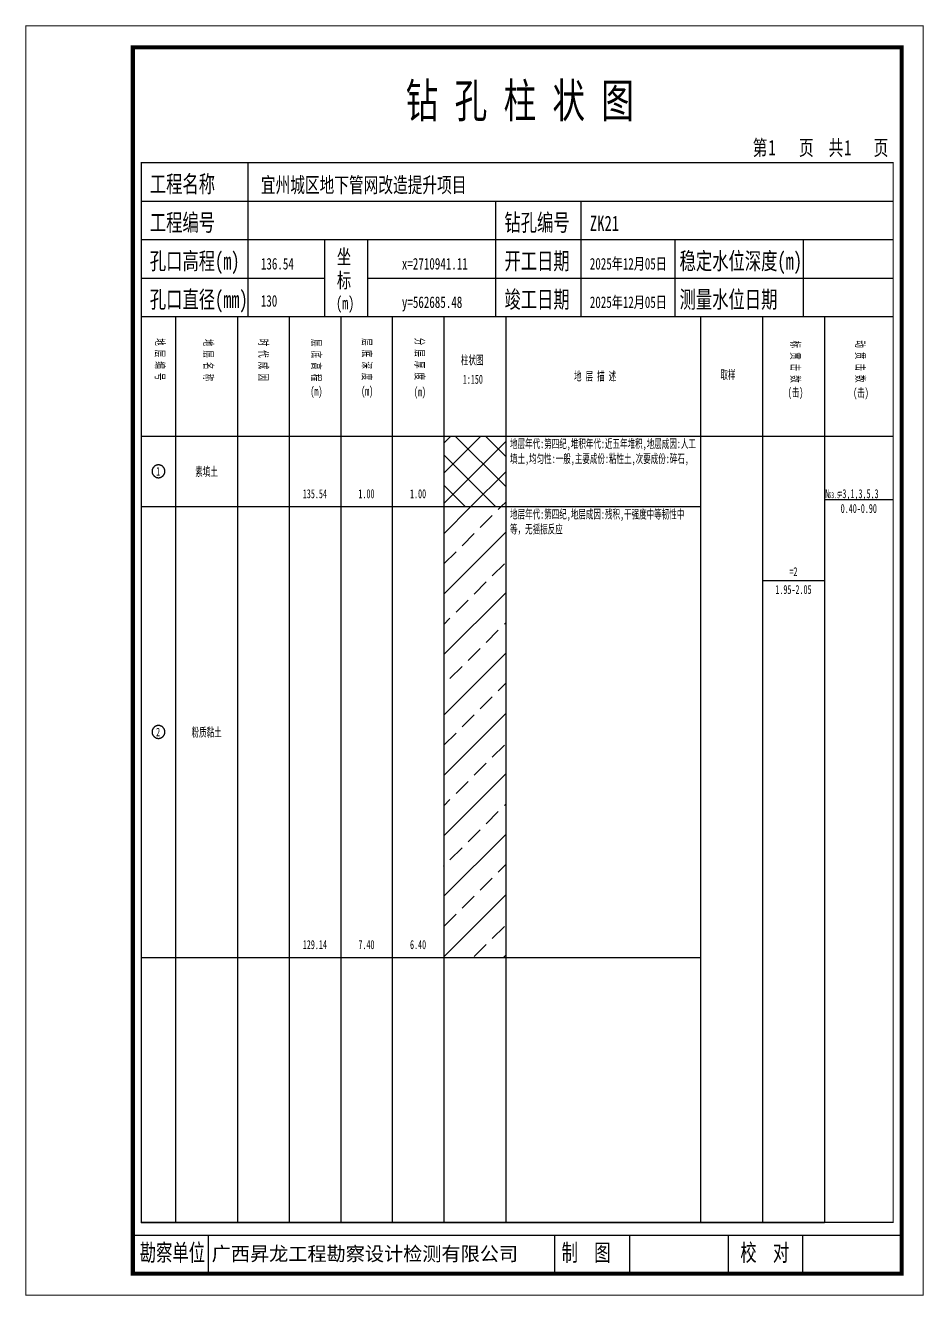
# Model space of a CAD drawing. Header units: millimetres. Extents: x 0 to 2711117, y 0 to 567555.
# Drawn here: x 49436.3 to 49646.5, y -0.1 to 297.1 of the extents above; entities that cross this region are included whole.
import ezdxf
from ezdxf.enums import TextEntityAlignment as Align

# ---------------------------------------------------------------- set-up
doc = ezdxf.new("R2010")
doc.units = ezdxf.units.MM
doc.layers.add('GICAD_POU_TEXTS', color=7, linetype='Continuous')
doc.layers.add('勘察点图例', color=7, linetype='Continuous')
doc.styles.add('HEAD_FONT', font='simfang.ttf', dxfattribs={"width": 0.6})
doc.styles.add('HEAD_FONT2', font='simfang.ttf', dxfattribs={"width": 0.6})
doc.styles.add('HT', font='simhei.ttf')
doc.styles.add('LZ_FONT', font='simfang.ttf', dxfattribs={"width": 0.7, "height": 8})
doc.styles.add('成果图图块', font='simfang.ttf', dxfattribs={"height": 2.5})
doc.styles.add('成果图表体', font='simfang.ttf', dxfattribs={"width": 0.6, "height": 2.1})

# ---------------------------------------------------------------- blocks, each defined once
blk = doc.blocks.new('ZK21')
for p, q in [((52, 229), (52, 265)), ((27, 256), (203, 256)), ((110, 229), (110, 256)), ((130, 229), (130, 256)), ((27, 247), (203, 247)), ((70, 229), (70, 247)), ((80, 229), (80, 247)), ((152, 229), (152, 247)), ((182, 229), (182, 247)), ((27, 238), (70, 238)), ((80, 238), (203, 238)), ((27, 229), (35.05, 229)), ((35.05, 229), (35.05, 17)), ((35.05, 229), (49.53, 229)), ((49.53, 229), (49.53, 17)), ((49.53, 229), (61.6, 229)), ((61.6, 229), (61.6, 17)), ((61.6, 229), (73.68, 229)), ((73.68, 229), (73.68, 17)), ((73.68, 229), (85.75, 229)), ((85.75, 229), (85.75, 17)), ((85.75, 229), (97.82, 229)), ((97.82, 229), (97.82, 17)), ((97.82, 229), (112.3, 229)), ((112.3, 229), (112.3, 17)), ((112.3, 229), (157.93, 229)), ((157.93, 229), (157.93, 17)), ((157.93, 229), (172.42, 229)), ((172.42, 229), (172.42, 17)), ((172.42, 229), (186.9, 229)), ((186.9, 229), (186.9, 17)), ((186.9, 229), (203, 229)), ((27, 201), (203, 201)), ((27, 17), (35.05, 17)), ((35.05, 17), (49.53, 17)), ((49.53, 17), (61.6, 17)), ((61.6, 17), (73.68, 17)), ((73.68, 17), (85.75, 17)), ((85.75, 17), (97.82, 17)), ((97.82, 17), (112.3, 17)), ((112.3, 17), (157.93, 17)), ((157.93, 17), (172.42, 17)), ((172.42, 17), (186.9, 17)), ((42.74, 4.95), (42.74, 13.95)), ((42.74, 4.95), (42.74, 13.95)), ((123.83, 4.95), (123.83, 13.95)), ((141.38, 4.95), (141.38, 13.95)), ((164.48, 4.95), (164.48, 13.95)), ((181.84, 4.95), (181.84, 13.95)), ((181.84, 4.95), (181.84, 13.95))]:
    blk.add_line(p, q)
for points, const_width in [([(0, 0), (210, 0), (210, 297), (0, 297)], 0.25), ([(25, 5), (205, 5), (205, 292), (25, 292)], 1), ([(27, 265), (203, 265), (203, 17), (27, 17)], 0.3)]:
    blk.add_lwpolyline(points, close=True, dxfattribs=dict(const_width=const_width))
at = {"const_width": 0.3}
for points in [[(27, 229), (203, 229)], [(25, 14), (205, 14)]]:
    blk.add_lwpolyline(points, dxfattribs=at)
at = {"style": 'LZ_FONT', "width": 0.7}
for s, height, p in [('钻 孔 柱 状 图', 8, (88.9, 275.54)), ('第', 3.6, (170.12, 266.7)), ('页', 3.6, (180.96, 266.7)), ('共', 3.6, (187.88, 266.7)), ('页', 3.6, (198.44, 266.7)), ('1', 3.6, (173.78, 266.75)), ('1', 3.6, (191.54, 266.7)), ('工程名称', 4, (29, 258)), ('宜州城区地下管网改造提升项目', 3.6, (55, 258)), ('工程编号', 4, (29, 249)), ('钻孔编号', 4, (112, 249)), ('ZK21', 3.6, (132, 249)), ('孔口高程(m)', 4, (29, 240)), ('坐', 3.5, (72.79, 241.24)), ('开工日期', 4, (112, 240)), ('稳定水位深度(m)', 4, (153, 240)), ('136.54', 2.7, (55, 240)), ('x=2710941.11', 2.7, (88, 240)), ('2025年12月05日', 2.7, (132, 240)), ('标', 3.5, (72.79, 235.7)), ('孔口直径(mm)', 4, (29, 231)), ('竣工日期', 4, (112, 231)), ('测量水位日期', 4, (153, 231)), ('130', 2.7, (54.98, 231.31)), ('(m) ', 3, (72.59, 230.65)), ('y=562685.48', 2.7, (88, 231)), ('2025年12月05日', 2.7, (132, 231)), ('勘察单位', 4, (26.65, 7.95)), ('制  图', 4, (125.4, 7.95)), ('校  对', 4, (167.22, 7.95))]:
    blk.add_text(s, height=height, dxfattribs=at).set_placement(p)
at = {"style": 'HT'}
blk.add_text('广西昇龙工程勘察设计检测有限公司', height=3.2865, dxfattribs=at).set_placement((43.48, 8.02))
at = {"char_height": 2.1, "width": 22.806, "attachment_point": 1, "rotation": 270, "style": 'HEAD_FONT'}
for s, insert in [('地 层 编 号', (32.46, 223.92)), ('地 层 名 称', (43.79, 223.76)), ('时 代 成 因', (56.67, 223.83)), ('层 底 高 程', (69.07, 223.71)), ('层 底 深 度', (80.9, 223.91)), ('分 层 厚 度', (93.26, 224.01)), ('标 贯 击 数', (181.21, 223.37)), ('动 贯 击 数', (196.38, 223.43))]:
    blk.add_mtext(s, dxfattribs=dict(at, insert=insert))
at = {"char_height": 2.1, "attachment_point": 1}
for s, insert, width, style in [('柱状图', (101.82, 219.87), 7.855, 'HEAD_FONT2'), ('1:150', (102.26, 215.36), 6.9223, 'HEAD_FONT2'), ('地 层 描 述', (128.29, 216.11), 22.0781, 'HEAD_FONT2'), ('取样', (162.58, 216.44), 7.855, 'HEAD_FONT2'), ('(m)', (66.58, 212.56), 4.7944, 'HEAD_FONT'), ('(m)', (78.47, 212.61), 4.7944, 'HEAD_FONT'), ('(m)', (90.81, 212.43), 4.7944, 'HEAD_FONT'), ('(击)', (178.33, 212.31), 7.855, 'HEAD_FONT2'), ('(击)', (193.64, 212.22), 7.855, 'HEAD_FONT2')]:
    blk.add_mtext(s, dxfattribs=dict(at, insert=insert, width=width, style=style))
blk = doc.blocks.new('ZK21_0')
at = {"color": 7}
blk.add_polyline3d([(-1.5, 0.02, 0), (-1.5, -0.06, 0), (-1.49, -0.13, 0), (-1.48, -0.2, 0), (-1.47, -0.28, 0), (-1.46, -0.35, 0), (-1.44, -0.42, 0), (-1.41, -0.49, 0), (-1.39, -0.56, 0), (-1.36, -0.63, 0), (-1.32, -0.69, 0), (-1.29, -0.76, 0), (-1.25, -0.82, 0), (-1.2, -0.88, 0), (-1.16, -0.94, 0), (-1.11, -0.99, 0), (-1.06, -1.04, 0), (-1.01, -1.1, 0), (-0.95, -1.14, 0), (-0.89, -1.19, 0), (-0.83, -1.23, 0), (-0.77, -1.27, 0), (-0.71, -1.31, 0), (-0.64, -1.34, 0), (-0.57, -1.37, 0), (-0.51, -1.4, 0), (-0.44, -1.42, 0), (-0.36, -1.44, 0), (-0.29, -1.46, 0), (-0.22, -1.47, 0), (-0.15, -1.48, 0), (-0.07, -1.48, 0), (0, -1.48, 0), (0.07, -1.48, 0), (0.15, -1.48, 0), (0.22, -1.47, 0), (0.29, -1.46, 0), (0.36, -1.44, 0), (0.44, -1.42, 0), (0.51, -1.4, 0), (0.57, -1.37, 0), (0.64, -1.34, 0), (0.71, -1.31, 0), (0.77, -1.27, 0), (0.83, -1.23, 0), (0.89, -1.19, 0), (0.95, -1.14, 0), (1.01, -1.1, 0), (1.06, -1.04, 0), (1.11, -0.99, 0), (1.16, -0.94, 0), (1.2, -0.88, 0), (1.25, -0.82, 0), (1.29, -0.76, 0), (1.32, -0.69, 0), (1.36, -0.63, 0), (1.39, -0.56, 0), (1.41, -0.49, 0), (1.44, -0.42, 0), (1.46, -0.35, 0), (1.47, -0.28, 0), (1.48, -0.2, 0), (1.49, -0.13, 0), (1.5, -0.06, 0), (1.5, 0.02, 0), (1.5, 0.09, 0), (1.49, 0.16, 0), (1.48, 0.24, 0), (1.47, 0.31, 0), (1.46, 0.38, 0), (1.44, 0.45, 0), (1.41, 0.52, 0), (1.39, 0.59, 0), (1.36, 0.66, 0), (1.32, 0.72, 0), (1.29, 0.79, 0), (1.25, 0.85, 0), (1.2, 0.91, 0), (1.16, 0.97, 0), (1.11, 1.02, 0), (1.06, 1.08, 0), (1.01, 1.13, 0), (0.95, 1.18, 0), (0.89, 1.22, 0), (0.83, 1.26, 0), (0.77, 1.3, 0), (0.71, 1.34, 0), (0.64, 1.37, 0), (0.57, 1.4, 0), (0.51, 1.43, 0), (0.44, 1.45, 0), (0.36, 1.47, 0), (0.29, 1.49, 0), (0.22, 1.5, 0), (0.15, 1.51, 0), (0.07, 1.51, 0), (0, 1.52, 0), (-0.07, 1.51, 0), (-0.15, 1.51, 0), (-0.22, 1.5, 0), (-0.29, 1.49, 0), (-0.36, 1.47, 0), (-0.44, 1.45, 0), (-0.51, 1.43, 0), (-0.57, 1.4, 0), (-0.64, 1.37, 0), (-0.71, 1.34, 0), (-0.77, 1.3, 0), (-0.83, 1.26, 0), (-0.89, 1.22, 0), (-0.95, 1.18, 0), (-1.01, 1.13, 0), (-1.06, 1.08, 0), (-1.11, 1.02, 0), (-1.16, 0.97, 0), (-1.2, 0.91, 0), (-1.25, 0.85, 0), (-1.29, 0.79, 0), (-1.32, 0.72, 0), (-1.36, 0.66, 0), (-1.39, 0.59, 0), (-1.41, 0.52, 0), (-1.44, 0.45, 0), (-1.46, 0.38, 0), (-1.47, 0.31, 0), (-1.48, 0.24, 0), (-1.49, 0.16, 0), (-1.5, 0.09, 0), (-1.5, 0.02, 0)], dxfattribs=at)
at = {"layer": 'GICAD_POU_TEXTS', "color": 7, "style": '成果图图块', "width": 0.7}
blk.add_text('1', height=2, dxfattribs=at).set_placement((-0.09, -0.99), align=Align.CENTER)
blk = doc.blocks.new('ZK21_1')
at = {"color": 7}
blk.add_polyline3d([(-1.5, 0.02, 0), (-1.5, -0.06, 0), (-1.49, -0.13, 0), (-1.48, -0.2, 0), (-1.47, -0.28, 0), (-1.46, -0.35, 0), (-1.44, -0.42, 0), (-1.41, -0.49, 0), (-1.39, -0.56, 0), (-1.36, -0.63, 0), (-1.32, -0.69, 0), (-1.29, -0.76, 0), (-1.25, -0.82, 0), (-1.2, -0.88, 0), (-1.16, -0.94, 0), (-1.11, -0.99, 0), (-1.06, -1.04, 0), (-1.01, -1.1, 0), (-0.95, -1.14, 0), (-0.89, -1.19, 0), (-0.83, -1.23, 0), (-0.77, -1.27, 0), (-0.71, -1.31, 0), (-0.64, -1.34, 0), (-0.57, -1.37, 0), (-0.51, -1.4, 0), (-0.44, -1.42, 0), (-0.36, -1.44, 0), (-0.29, -1.46, 0), (-0.22, -1.47, 0), (-0.15, -1.48, 0), (-0.07, -1.48, 0), (0, -1.48, 0), (0.07, -1.48, 0), (0.15, -1.48, 0), (0.22, -1.47, 0), (0.29, -1.46, 0), (0.36, -1.44, 0), (0.44, -1.42, 0), (0.51, -1.4, 0), (0.57, -1.37, 0), (0.64, -1.34, 0), (0.71, -1.31, 0), (0.77, -1.27, 0), (0.83, -1.23, 0), (0.89, -1.19, 0), (0.95, -1.14, 0), (1.01, -1.1, 0), (1.06, -1.04, 0), (1.11, -0.99, 0), (1.16, -0.94, 0), (1.2, -0.88, 0), (1.25, -0.82, 0), (1.29, -0.76, 0), (1.32, -0.69, 0), (1.36, -0.63, 0), (1.39, -0.56, 0), (1.41, -0.49, 0), (1.44, -0.42, 0), (1.46, -0.35, 0), (1.47, -0.28, 0), (1.48, -0.2, 0), (1.49, -0.13, 0), (1.5, -0.06, 0), (1.5, 0.02, 0), (1.5, 0.09, 0), (1.49, 0.16, 0), (1.48, 0.24, 0), (1.47, 0.31, 0), (1.46, 0.38, 0), (1.44, 0.45, 0), (1.41, 0.52, 0), (1.39, 0.59, 0), (1.36, 0.66, 0), (1.32, 0.72, 0), (1.29, 0.79, 0), (1.25, 0.85, 0), (1.2, 0.91, 0), (1.16, 0.97, 0), (1.11, 1.02, 0), (1.06, 1.08, 0), (1.01, 1.13, 0), (0.95, 1.18, 0), (0.89, 1.22, 0), (0.83, 1.26, 0), (0.77, 1.3, 0), (0.71, 1.34, 0), (0.64, 1.37, 0), (0.57, 1.4, 0), (0.51, 1.43, 0), (0.44, 1.45, 0), (0.36, 1.47, 0), (0.29, 1.49, 0), (0.22, 1.5, 0), (0.15, 1.51, 0), (0.07, 1.51, 0), (0, 1.52, 0), (-0.07, 1.51, 0), (-0.15, 1.51, 0), (-0.22, 1.5, 0), (-0.29, 1.49, 0), (-0.36, 1.47, 0), (-0.44, 1.45, 0), (-0.51, 1.43, 0), (-0.57, 1.4, 0), (-0.64, 1.37, 0), (-0.71, 1.34, 0), (-0.77, 1.3, 0), (-0.83, 1.26, 0), (-0.89, 1.22, 0), (-0.95, 1.18, 0), (-1.01, 1.13, 0), (-1.06, 1.08, 0), (-1.11, 1.02, 0), (-1.16, 0.97, 0), (-1.2, 0.91, 0), (-1.25, 0.85, 0), (-1.29, 0.79, 0), (-1.32, 0.72, 0), (-1.36, 0.66, 0), (-1.39, 0.59, 0), (-1.41, 0.52, 0), (-1.44, 0.45, 0), (-1.46, 0.38, 0), (-1.47, 0.31, 0), (-1.48, 0.24, 0), (-1.49, 0.16, 0), (-1.5, 0.09, 0), (-1.5, 0.02, 0)], dxfattribs=at)
at = {"layer": 'GICAD_POU_TEXTS', "color": 7, "style": '成果图图块', "width": 0.7}
blk.add_text('2', height=2, dxfattribs=at).set_placement((-0.09, -0.99), align=Align.CENTER)

msp = doc.modelspace()

# ---------------------------------------------------------------- hatches: boundary and pattern name
at = {"layer": '勘察点图例'}
h = msp.add_hatch(dxfattribs=at)
h.set_pattern_fill('GKSTT', color=256, scale=0.5, style=0, pattern_type=2)
h.set_pattern_definition([(45, (0, 0), (-3.5355339, 3.5355339), []), (135, (0, 0), (-3.5355339, -3.5355339), [])])
h.paths.add_polyline_path([(49534.22, 184.51), (49548.71, 184.51), (49548.71, 201), (49534.22, 201)])
h = msp.add_hatch(dxfattribs=at)
h.set_pattern_fill('GKFZNT', color=256, scale=0.5, style=0, pattern_type=2)
h.set_pattern_definition([(45, (0, 0), (-7.0710678, 7.0710678), []), (45, (7.071, 0), (-7.0710678, 7.0710678), [4, -2])])
h.paths.add_polyline_path([(49534.22, 79), (49548.71, 79), (49548.71, 184.51), (49534.22, 184.51)])

# ---------------------------------------------------------------- linework, layer by layer
for p, q in [((49463.4, 184.51), (49548.71, 184.51)), ((49548.71, 184.51), (49594.34, 184.51)), ((49623.31, 186.16), (49639.4, 186.16)), ((49608.82, 167.2), (49623.31, 167.2)), ((49463.4, 79), (49548.71, 79)), ((49548.71, 79), (49594.34, 79))]:
    msp.add_line(p, q, dxfattribs=at)

# ---------------------------------------------------------------- block references
for name, p in [('ZK21', (49436.4, 0)), ('ZK21_0', (49467.43, 192.76)), ('ZK21_1', (49467.43, 131.76))]:
    msp.add_blockref(name, p, dxfattribs=at)

# ---------------------------------------------------------------- texts
at = {"layer": '勘察点图例', "style": '成果图表体', "width": 0.6}
for s, p in [('素填土', (49478.69, 192.76)), ('135.54', (49504.04, 187.51)), ('1.00', (49516.11, 187.51)), ('1.00', (49528.19, 187.51)), ('0.40-0.90', (49631.36, 184.06)), ('=2', (49616.06, 169.3)), ('1.95-2.05', (49616.06, 165.1)), ('粉质黏土', (49478.69, 131.76)), ('129.14', (49504.04, 82)), ('7.40', (49516.11, 82)), ('6.40', (49528.19, 82))]:
    msp.add_text(s, height=2.1, dxfattribs=at).set_placement(p, align=Align.MIDDLE)
for s, height, p in [('N', 2.1, (49623.51, 186.49)), ('63.5', 1.4, (49624.21, 186.49)), ('=', 2.1, (49626.51, 186.49))]:
    msp.add_text(s, height=height, dxfattribs=at).set_placement(p)
at = {"layer": '勘察点图例', "char_height": 2.1, "attachment_point": 1, "style": '成果图表体'}
for s, insert, width in [('地层年代:第四纪,堆积年代:近五年堆积,地层成因:人工填土,均匀性:一般,主要成份:粘性土,次要成份:碎石,', (49549.71, 200.3), 43.6296), ('3,1,3,5,3', (49627.51, 188.59), 4), ('地层年代:第四纪,地层成因:残积,干强度中等韧性中等，无摇振反应', (49549.71, 183.81), 43.6296)]:
    msp.add_mtext(s, dxfattribs=dict(at, insert=insert, width=width))

doc.saveas('drawing.dxf')
